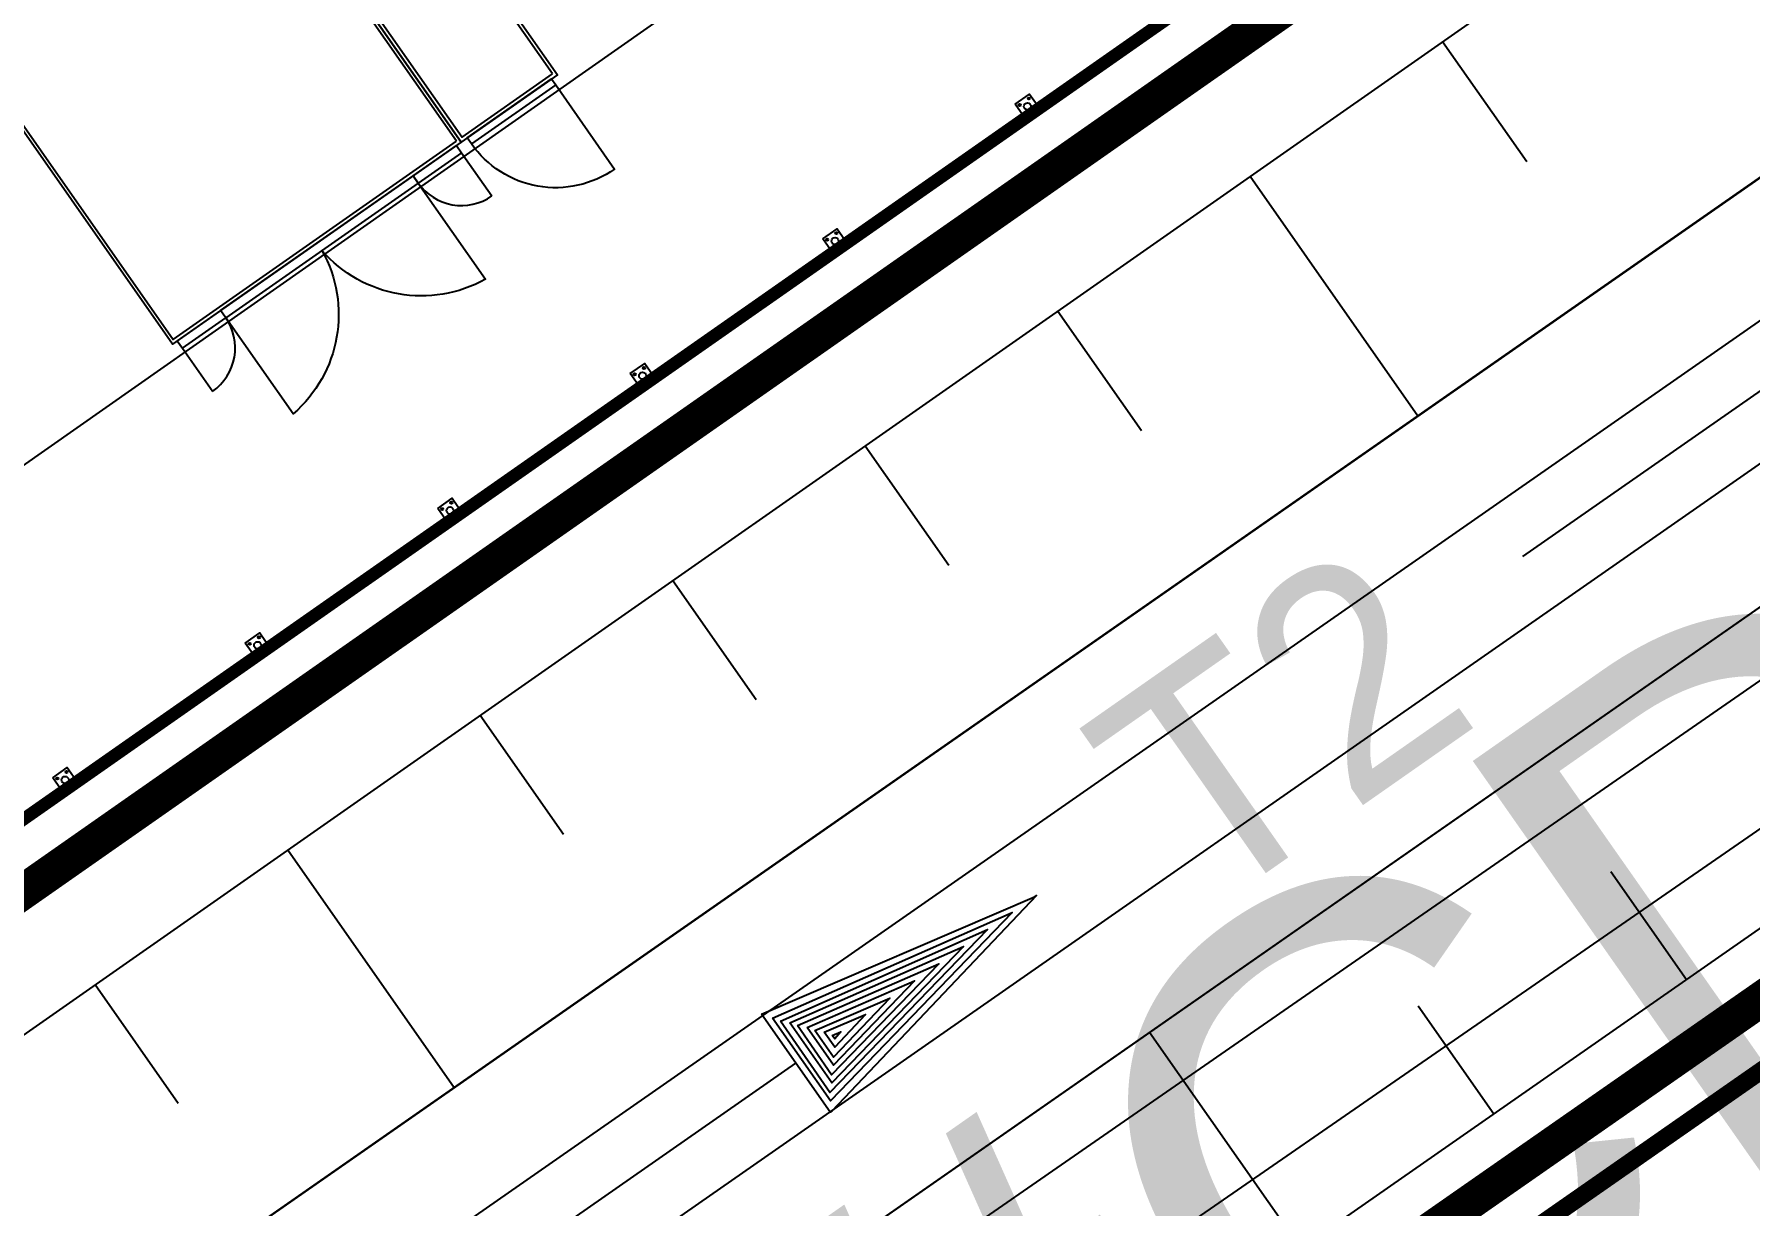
# Model space of a CAD drawing. Header units: millimetres. Extents: x 152904052 to 153933663, y 538271515 to 539240469.
# Drawn here: x 153460393 to 153474993, y 538567107 to 538577082 of the extents above; entities that cross this region are included whole.
import ezdxf
from ezdxf.enums import TextEntityAlignment as Align

# ---------------------------------------------------------------- set-up
doc = ezdxf.new("R2010")
doc.units = ezdxf.units.MM
for name, color, linetype in [('FENC', 7, 'Continuous'), ('POWR', 5, 'Continuous'), ('SCHM', 9, 'Continuous'), ('TEXT', 7, 'Continuous')]:
    doc.layers.add(name, color=color, linetype=linetype)
doc.styles.add('IIAC FONT', font='Gulim.ttf')
doc.styles.get("Standard").update_dxf_attribs({"font": 'Gulim.ttf'})

msp = doc.modelspace()

# ---------------------------------------------------------------- linework, layer by layer
at = {"layer": 'FENC', "color": 8}
for p, q in [((153455784.3, 538567230.5), (153474257.9, 538580165.9)), ((153455816.4, 538567314), (153474167.1, 538580163.3)), ((153468827.2, 538576363.3), (153468741.2, 538576486.1)), ((153468889.4, 538576406.8), (153468827.2, 538576363.3)), ((153467189.6, 538575216.6), (153467103.6, 538575339.5)), ((153467251.8, 538575260.1), (153467189.6, 538575216.6)), ((153465551.3, 538574069.5), (153465465.3, 538574192.3)), ((153465613.5, 538574113), (153465551.3, 538574069.5)), ((153463913, 538572922.3), (153463827, 538573045.2)), ((153463975.2, 538572965.8), (153463913, 538572922.3)), ((153462274.7, 538571775.1), (153462188.7, 538571898)), ((153462336.9, 538571818.7), (153462274.7, 538571775.1)), ((153460637.1, 538570628.5), (153460551.1, 538570751.4)), ((153460699.3, 538570672), (153460637.1, 538570628.5))]:
    msp.add_line(p, q, dxfattribs=at)
for points in [[(153468741.2, 538576486.1), (153468864.1, 538576572.2), (153468950.1, 538576449.3), (153468827.2, 538576363.3)], [(153467103.6, 538575339.5), (153467226.5, 538575425.5), (153467312.5, 538575302.6), (153467189.6, 538575216.6)], [(153465465.3, 538574192.3), (153465588.2, 538574278.4), (153465674.2, 538574155.5), (153465551.3, 538574069.5)], [(153463827, 538573045.2), (153463949.9, 538573131.2), (153464035.9, 538573008.3), (153463913, 538572922.3)], [(153462188.7, 538571898), (153462311.6, 538571984.1), (153462397.6, 538571861.2), (153462274.7, 538571775.1)], [(153460551.1, 538570751.4), (153460674, 538570837.4), (153460760, 538570714.5), (153460637.1, 538570628.5)]]:
    msp.add_lwpolyline(points, close=True, dxfattribs=at)
for centre, radius in [((153468857.5, 538576534.7), 9.49), ((153468778.7, 538576479.5), 9.49), ((153468845.7, 538576467.7), 30), ((153468845.7, 538576467.7), 30), ((153468833.8, 538576400.7), 9.49), ((153468912.7, 538576455.9), 9.49), ((153467141.1, 538575332.9), 9.49), ((153467208.1, 538575321.1), 30), ((153467208.1, 538575321.1), 30), ((153467219.9, 538575388.1), 9.49), ((153467196.2, 538575254.1), 9.49), ((153467275.1, 538575309.2), 9.49), ((153465502.8, 538574185.7), 9.49), ((153465569.8, 538574173.9), 30), ((153465569.8, 538574173.9), 30), ((153465581.6, 538574240.9), 9.49), ((153465636.7, 538574162.1), 9.49), ((153465557.9, 538574106.9), 9.49), ((153463864.4, 538573038.6), 9.49), ((153463931.4, 538573026.8), 30), ((153463931.4, 538573026.8), 30), ((153463943.3, 538573093.8), 9.49), ((153463998.4, 538573014.9), 9.49), ((153463919.6, 538572959.8), 9.49), ((153462226.1, 538571891.4), 9.49), ((153462293.1, 538571879.6), 30), ((153462293.1, 538571879.6), 30), ((153462305, 538571946.6), 9.49), ((153462360.1, 538571867.8), 9.49), ((153462281.3, 538571812.6), 9.49), ((153460588.5, 538570744.7), 9.49), ((153460655.5, 538570732.9), 30), ((153460655.5, 538570732.9), 30), ((153460643.7, 538570665.9), 9.49), ((153460667.3, 538570799.9), 9.49), ((153460722.5, 538570721.1), 9.49)]:
    msp.add_circle(centre, radius, dxfattribs=at)
at = {"layer": 'POWR', "color": 7}
for points in [[(153469780.4, 538584074.6), (153471663.2, 538581385.6), (153446937.2, 538564042.2), (153445040.3, 538566751.3), (153469780.4, 538584074.6)], [(153464028.7, 538576073.5), (153464286.8, 538575704.9)], [(153461653.1, 538574410.2), (153461911.3, 538574041.5)]]:
    msp.add_lwpolyline(points, dxfattribs=at)
for points in [[(153463125.1, 538579194.7), (153464845.8, 538576737.2), (153464026.7, 538576163.7), (153462305.9, 538578621.1)], [(153464804, 538576744.6), (153463116.8, 538579154.1), (153462346.8, 538578615), (153464034, 538576205.4)], [(153462305.9, 538578621.1), (153464026.7, 538576163.7), (153461569.1, 538574442.9), (153459848.4, 538576900.4)], [(153463987, 538576170.7), (153462298.9, 538578581.4), (153459888.1, 538576893.4), (153461576.1, 538574482.6)], [(153464830.5, 538576650.2), (153464113.7, 538576148.3), (153464077.9, 538576199.5), (153464794.6, 538576701.4)], [(153464028.7, 538576073.5), (153463660.1, 538575815.4), (153463617.1, 538575876.9), (153463985.7, 538576135)], [(153463660.1, 538575815.4), (153462021.8, 538574668.3), (153461978.7, 538574729.7), (153463617.1, 538575876.9)], [(153461653.1, 538574410.2), (153462021.8, 538574668.3), (153461978.7, 538574729.7), (153461610.1, 538574471.6)]]:
    msp.add_lwpolyline(points, close=True, dxfattribs=at)
for points in [[(153464830.5, 538576650.2), (153465332.3, 538575933.4, -0.4142137), (153464113.7, 538576148.3)], [(153463660.1, 538575815.4), (153464233.6, 538574996.3, -0.3562679), (153462840.9, 538575241.8, -0.3562679), (153462595.3, 538573849.1), (153462021.8, 538574668.3)]]:
    msp.add_lwpolyline(points, format="xyb", dxfattribs=at)
for centre, start, end in [((153464028.7, 538576073.5), 214.99999, 305.00001), ((153461653.1, 538574410.2), 304.99999, 35.00001)]:
    msp.add_arc(centre, 450, start, end, dxfattribs=at)
at = {"layer": 'SCHM'}
for p, q in [((153447653.7, 538556740.9), (153501257.3, 538594112.2)), ((153448225.8, 538555920.7), (153501844.5, 538593303.3)), ((153448799.4, 538555101.6), (153503195.3, 538593026)), ((153449372.9, 538554282.4), (153503421.5, 538591964.6)), ((153472379.7, 538577019.6), (153473095, 538575998.1)), ((153452713.3, 538553869.1), (153485446.2, 538576697.9)), ((153470741.4, 538575872.4), (153472169.6, 538573832.9)), ((153469103.1, 538574725.3), (153469816, 538573707.2)), ((153467464.8, 538573578.1), (153468176.6, 538572561.7)), ((153465826.5, 538572431), (153466537.1, 538571416.2)), ((153464188.2, 538571283.8), (153464897.6, 538570270.7)), ((153462549.9, 538570136.7), (153463966.4, 538568113.8)), ((153474454.4, 538569031.9), (153473810.5, 538569951.5)), ((153460911.6, 538568989.5), (153461618.7, 538567979.7)), ((153472814, 538567887.8), (153472170, 538568807.6)), ((153471173.5, 538566743.7), (153469885.3, 538568583.5))]:
    msp.add_line(p, q, dxfattribs=at)
for points in [[(153309206.5, 538922882.6), (153362041.8, 538959878.3), (153517431.3, 538737959.2), (153500636.4, 538637005.7), (153497846.8, 538615992.3), (153507779.6, 538601806.8), (153445728.8, 538558358.4)], [(153473060.9, 538572634.8), (153480438.9, 538577780.2)], [(153459496.8, 538563174.4), (153466874.8, 538568319.8)]]:
    msp.add_lwpolyline(points, dxfattribs=at)
at = {"layer": 'SCHM', "const_width": 300}
msp.add_lwpolyline([(153516377.8, 538737720.2), (153499645.1, 538637137.3), (153487684.3, 538628762.3), (153506386.8, 538602052.4), (153445810.6, 538559636.4), (153427681.5, 538585527.4, 0.4141458), (153426288.9, 538585772.8), (153424446.1, 538584482.4, 0.4142136), (153424200.5, 538583089.7), (153443870.2, 538554998.6, 0.4088796), (153452912.1, 538553398.1), (153485721, 538576279.9), (153508667.6, 538588016.3)], format="xyb", dxfattribs=at)
at = {"layer": 'SCHM'}
for points, const_width in [([(153445933.3, 538560332.8), (153505690.5, 538602175.2), (153498536.4, 538612392.3)], 100), ([(153453198.1, 538552988), (153486007, 538575869.8)], 150)]:
    msp.add_lwpolyline(points, dxfattribs=dict(at, const_width=const_width))
for points in [[(153501701.1, 538594421.6), (153447653.7, 538556740.9, -0.1251391), (153445975.2, 538556176.2), (153445565.5, 538555889.3)], [(153494494.8, 538585741), (153449372.9, 538554282.4, -0.2938498), (153447324.7, 538554108.7, -0.0942015), (153445483.6, 538555831.9, -4.9618024)]]:
    msp.add_lwpolyline(points, format="xyb", dxfattribs=at)
for points in [[(153466582.8, 538568736.9), (153468906.5, 538569738.3), (153468923.2, 538569750), (153467180.8, 538567912.5), (153467166.9, 538567902.8), (153466582.8, 538568736.9)], [(153466676.8, 538568703.3), (153468714.7, 538569604), (153467169.4, 538567999.8), (153466676.8, 538568703.3)], [(153466743.2, 538568679.4), (153468506.1, 538569457.9), (153467164.9, 538568071.3), (153466743.2, 538568679.4)], [(153466823.6, 538568665.2), (153468300.4, 538569313.9), (153467181.8, 538568153.6), (153466823.6, 538568665.2)], [(153466890.1, 538568641.3), (153468091.8, 538569167.9), (153467179.3, 538568222.3), (153466890.1, 538568641.3)], [(153466972.4, 538568624.3), (153467883.3, 538569021.8), (153467196.3, 538568304.6), (153466972.4, 538568624.3)], [(153467036.1, 538568598.5), (153467674.8, 538568875.8), (153467193.8, 538568373.3), (153467036.1, 538568598.5)], [(153467116.4, 538568584.3), (153467467.1, 538568734.5), (153467206, 538568456.4), (153467116.4, 538568584.3)], [(153467184.8, 538568557.6), (153467258.5, 538568588.5), (153467206.3, 538568527), (153467184.8, 538568557.6)]]:
    msp.add_lwpolyline(points, close=True, dxfattribs=at)
msp.add_polyline3d([(153448888.5, 538552779.5, 0), (153451788.5, 538554963.5, 0), (153466631.5, 538565717.5, 0), (153481558.5, 538576070.6, 0), (153485014.5, 538580349.6, 0), (153503760.5, 538591305.6, 0), (153510172.5, 538596496.3, 0)], dxfattribs=at)
msp.add_polyline3d([(153503581.5, 538589347.6, 0), (153504237.2, 538588342.6, 0), (153486879.8, 538577017.4, 0), (153468904, 538564586.2, 0), (153453114.2, 538552992.9, 0), (153452404, 538553960.1, 0), (153468207.5, 538565563.5, 0), (153486210.5, 538578013.6, 0)], close=True, dxfattribs=at)

# ---------------------------------------------------------------- texts
at = {"layer": 'SCHM', "style": 'IIAC FONT'}
msp.add_text('T2', height=1918.79, rotation=35, dxfattribs=at).set_placement((153470992, 538571192.4), align=Align.MIDDLE_CENTER)
at = {"layer": 'TEXT'}
msp.add_text('전기실#CD', height=4550, rotation=34.99992, dxfattribs=at).set_placement((153466474.5, 538561025.3), align=Align.CENTER)

doc.saveas('drawing.dxf')
